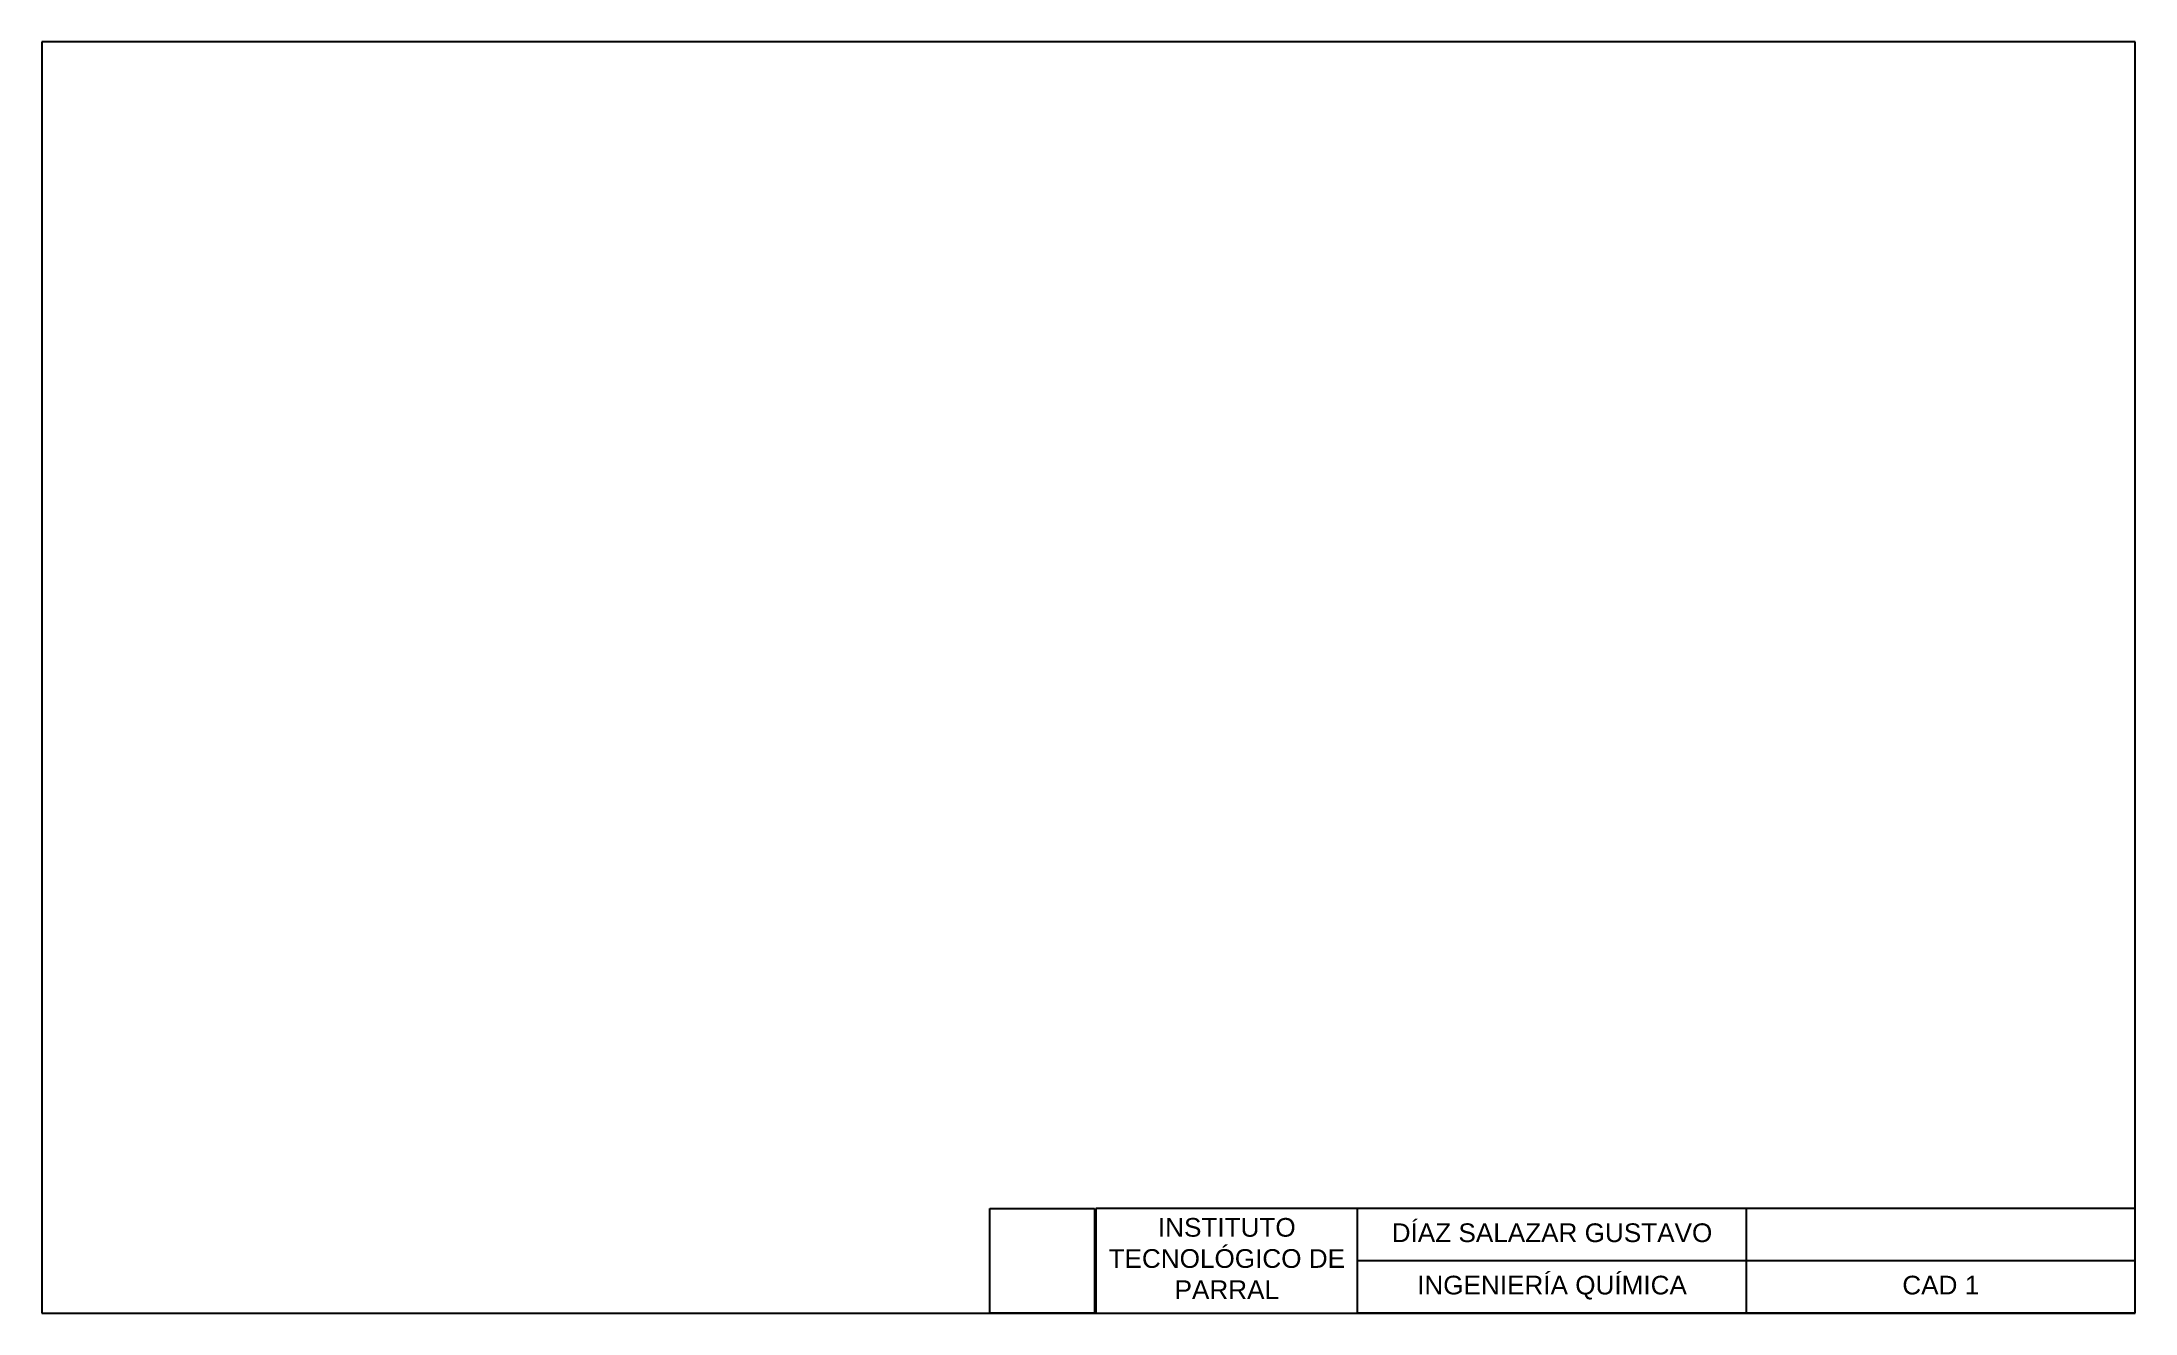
# Model space of a CAD drawing. Header units: centimetres. Extents: x 10 to 290, y 10 to 180.
import ezdxf

# ---------------------------------------------------------------- set-up
doc = ezdxf.new("R2010")
doc.units = ezdxf.units.CM
doc.layers.get('0').update_dxf_attribs({"true_color": 0xc2ced6})
doc.styles.get("Standard").update_dxf_attribs({"font": 'arial.ttf'})
picture_1 = doc.add_image_def('image1.png', size_in_pixel=(512, 512))

msp = doc.modelspace()

# ---------------------------------------------------------------- linework, layer by layer
for p, q in [((290, 180), (10, 180)), ((10, 180), (10, 10)), ((290, 10), (290, 180)), ((290, 24), (151, 24)), ((151, 24), (151, 10)), ((186, 10), (186, 24)), ((238, 10), (238, 24)), ((290, 10), (290, 24)), ((290, 17), (290, 24)), ((290, 17), (186, 17)), ((290, 10), (290, 17)), ((10, 10), (290, 10)), ((136.79, 10), (290, 10)), ((238, 10), (186, 10)), ((290, 10), (238, 10))]:
    msp.add_line(p, q)

# ---------------------------------------------------------------- texts
at = {"char_height": 2.5, "attachment_point": 1}
for s, width, insert in [('\\pxqc;INSTITUTO TECNOLÓGICO DE PARRAL', 35, (151, 22.72)), ('\\pxqc;DÍAZ SALAZAR GUSTAVO', 52, (186, 22)), ('\\pxqc;INGENIERÍA QUÍMICA', 52, (186, 15)), ('\\pxqc;CAD 1', 52, (238, 15))]:
    msp.add_mtext_dynamic_manual_height_columns(s, width=width, gutter_width=12.5, heights=[0], dxfattribs=dict(at, insert=insert))

# ---------------------------------------------------------------- pictures from other files: only their frames are drawn
image = msp.add_image(picture_1, insert=(136.79, 10), size_in_units=(14, 14))
image.dxf.flags = 7

doc.saveas('drawing.dxf')
